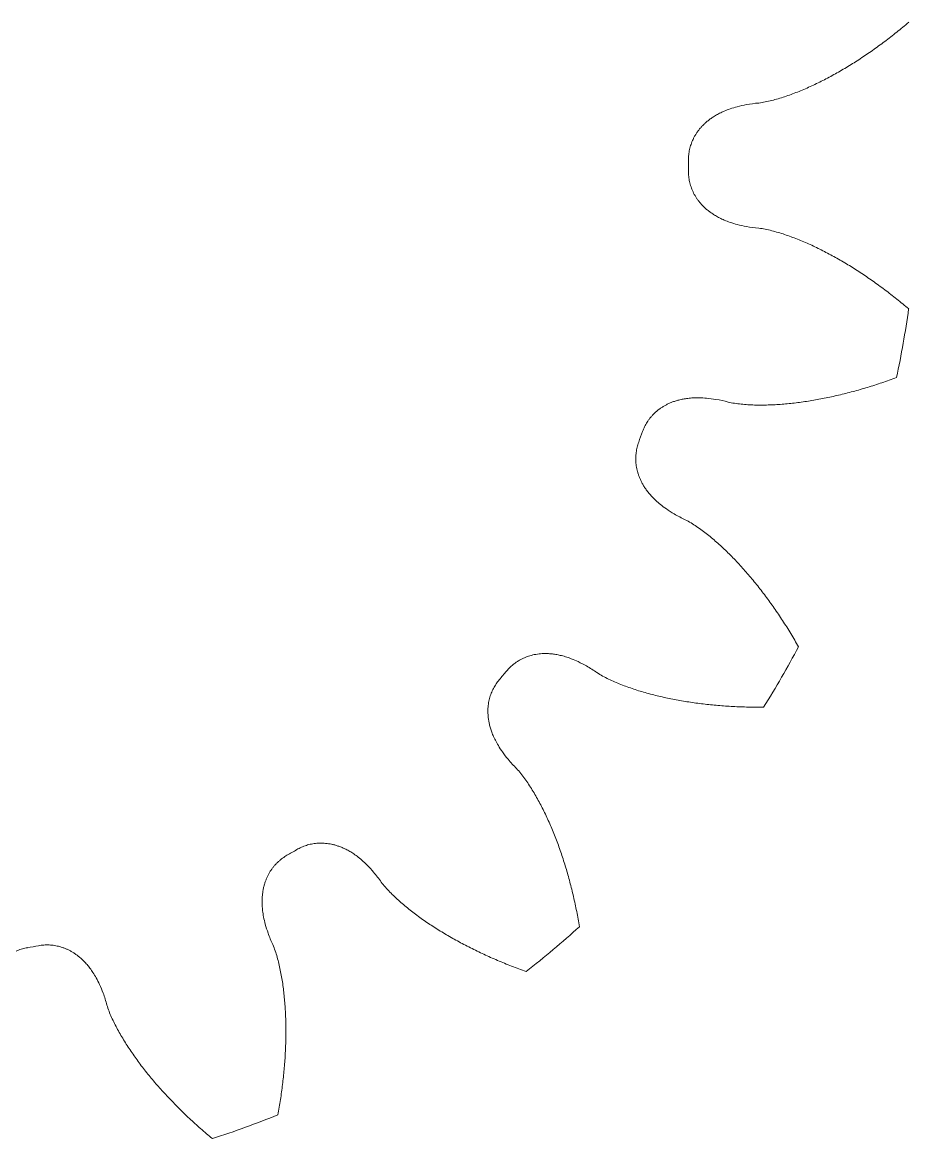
# Model space of a CAD drawing. Header units: millimetres. Extents: x -312.7 to -273.1, y 108.3 to 148.3.
# Drawn here: x -290.4 to -273.08, y 109.3 to 131.12 of the extents above; entities that cross this region are included whole.
import ezdxf

# ---------------------------------------------------------------- set-up
doc = ezdxf.new("R2010")
doc.units = ezdxf.units.MM
doc.linetypes.add('K5LT_BASIC', pattern=[0])
doc.layers.add('Системный слой', color=7, linetype='Continuous', true_color=0xffffff)

msp = doc.modelspace()

# ---------------------------------------------------------------- linework, layer by layer
at = {"layer": 'Системный слой', "color": 0, "linetype": 'K5LT_BASIC', "lineweight": 9}
for radius, start, end in [(15.5, 359.5903, 0.4097), (20, 348.0472, 351.9528), (15.5, 339.5903, 340.4097), (20, 328.0472, 331.9528), (15.5, 319.5903, 320.4097), (15.5, 299.5903, 300.4097), (20, 308.0472, 311.9528), (15.5, 279.5903, 280.4097), (20, 288.0472, 291.9528)]:
    msp.add_arc((-292.881, 128.321), radius, start, end, dxfattribs=at)
for points in [[(-276.008, 129.544), (-275.965, 129.549), (-275.922, 129.556), (-275.88, 129.564), (-275.838, 129.572), (-275.796, 129.582), (-275.754, 129.593), (-275.711, 129.604), (-275.669, 129.615), (-275.627, 129.628), (-275.585, 129.64), (-275.543, 129.654), (-275.502, 129.667), (-275.46, 129.681), (-275.418, 129.696), (-275.376, 129.711), (-275.334, 129.727), (-275.293, 129.743), (-275.251, 129.759), (-275.209, 129.776), (-275.168, 129.793), (-275.126, 129.81), (-275.085, 129.828), (-275.043, 129.846), (-275.002, 129.865), (-274.961, 129.884), (-274.919, 129.903), (-274.878, 129.923), (-274.837, 129.943), (-274.796, 129.963), (-274.755, 129.984), (-274.714, 130.005), (-274.673, 130.026), (-274.632, 130.048), (-274.591, 130.07), (-274.55, 130.092), (-274.509, 130.115), (-274.468, 130.138), (-274.428, 130.161), (-274.387, 130.185), (-274.346, 130.209), (-274.306, 130.233), (-274.265, 130.257), (-274.225, 130.282), (-274.184, 130.307), (-274.144, 130.332), (-274.104, 130.358), (-274.064, 130.384), (-274.023, 130.41), (-273.983, 130.437), (-273.943, 130.463), (-273.903, 130.49), (-273.863, 130.518), (-273.823, 130.545), (-273.784, 130.573), (-273.744, 130.601), (-273.704, 130.63), (-273.664, 130.659), (-273.625, 130.687), (-273.585, 130.717), (-273.546, 130.746), (-273.506, 130.776), (-273.467, 130.806), (-273.428, 130.836), (-273.388, 130.867), (-273.349, 130.898), (-273.31, 130.929), (-273.271, 130.96), (-273.232, 130.992), (-273.194, 131.024), (-273.155, 131.056), (-273.116, 131.088), (-273.077, 131.121)], [(-276.008, 129.544), (-276.088, 129.537), (-276.169, 129.526), (-276.248, 129.512), (-276.309, 129.501), (-276.368, 129.488), (-276.427, 129.472), (-276.474, 129.46), (-276.521, 129.446), (-276.567, 129.43), (-276.605, 129.417), (-276.643, 129.402), (-276.68, 129.386), (-276.712, 129.373), (-276.743, 129.358), (-276.774, 129.343), (-276.801, 129.329), (-276.828, 129.314), (-276.854, 129.298), (-276.878, 129.284), (-276.901, 129.27), (-276.924, 129.254), (-276.945, 129.24), (-276.965, 129.225), (-276.985, 129.209), (-277.004, 129.195), (-277.022, 129.18), (-277.04, 129.164), (-277.057, 129.15), (-277.073, 129.134), (-277.089, 129.119), (-277.104, 129.104), (-277.118, 129.088), (-277.132, 129.073), (-277.146, 129.057), (-277.159, 129.042), (-277.172, 129.026), (-277.184, 129.011), (-277.196, 128.995), (-277.207, 128.979), (-277.218, 128.963), (-277.228, 128.947), (-277.238, 128.931), (-277.248, 128.915), (-277.258, 128.899), (-277.267, 128.883), (-277.275, 128.867), (-277.284, 128.851), (-277.291, 128.834), (-277.299, 128.818), (-277.306, 128.802), (-277.313, 128.785), (-277.32, 128.769), (-277.326, 128.752), (-277.331, 128.735), (-277.337, 128.719), (-277.342, 128.702), (-277.347, 128.685), (-277.352, 128.669), (-277.356, 128.652), (-277.36, 128.635), (-277.363, 128.618), (-277.366, 128.601), (-277.369, 128.584), (-277.372, 128.568), (-277.374, 128.551), (-277.376, 128.534), (-277.378, 128.517), (-277.379, 128.5), (-277.38, 128.483), (-277.381, 128.466), (-277.381, 128.449), (-277.381, 128.432)], [(-276.008, 127.098), (-276.088, 127.105), (-276.169, 127.115), (-276.248, 127.13), (-276.309, 127.141), (-276.368, 127.154), (-276.427, 127.169), (-276.474, 127.182), (-276.521, 127.196), (-276.567, 127.212), (-276.605, 127.225), (-276.643, 127.239), (-276.68, 127.255), (-276.712, 127.269), (-276.743, 127.283), (-276.774, 127.299), (-276.801, 127.313), (-276.828, 127.328), (-276.854, 127.343), (-276.878, 127.357), (-276.901, 127.372), (-276.924, 127.388), (-276.945, 127.402), (-276.965, 127.417), (-276.985, 127.432), (-277.004, 127.447), (-277.022, 127.462), (-277.04, 127.477), (-277.057, 127.492), (-277.073, 127.507), (-277.089, 127.523), (-277.104, 127.538), (-277.118, 127.553), (-277.132, 127.569), (-277.146, 127.584), (-277.159, 127.6), (-277.172, 127.616), (-277.184, 127.631), (-277.196, 127.647), (-277.207, 127.663), (-277.218, 127.678), (-277.228, 127.694), (-277.238, 127.71), (-277.248, 127.726), (-277.258, 127.742), (-277.267, 127.759), (-277.275, 127.775), (-277.284, 127.791), (-277.291, 127.807), (-277.299, 127.824), (-277.306, 127.84), (-277.313, 127.857), (-277.32, 127.873), (-277.326, 127.89), (-277.331, 127.906), (-277.337, 127.923), (-277.342, 127.939), (-277.347, 127.956), (-277.352, 127.973), (-277.356, 127.99), (-277.36, 128.007), (-277.363, 128.023), (-277.366, 128.04), (-277.369, 128.057), (-277.372, 128.074), (-277.374, 128.091), (-277.376, 128.108), (-277.378, 128.125), (-277.379, 128.142), (-277.38, 128.159), (-277.381, 128.176), (-277.381, 128.193), (-277.381, 128.21)], [(-276.008, 127.098), (-275.965, 127.092), (-275.922, 127.086), (-275.88, 127.078), (-275.838, 127.069), (-275.796, 127.059), (-275.754, 127.049), (-275.711, 127.038), (-275.669, 127.026), (-275.627, 127.014), (-275.585, 127.001), (-275.543, 126.988), (-275.502, 126.974), (-275.46, 126.96), (-275.418, 126.946), (-275.376, 126.93), (-275.334, 126.915), (-275.293, 126.899), (-275.251, 126.883), (-275.209, 126.866), (-275.168, 126.849), (-275.126, 126.831), (-275.085, 126.814), (-275.043, 126.795), (-275.002, 126.777), (-274.961, 126.758), (-274.919, 126.738), (-274.878, 126.719), (-274.837, 126.699), (-274.796, 126.678), (-274.755, 126.657), (-274.714, 126.637), (-274.673, 126.615), (-274.632, 126.593), (-274.591, 126.572), (-274.55, 126.549), (-274.509, 126.526), (-274.468, 126.504), (-274.428, 126.48), (-274.387, 126.457), (-274.346, 126.433), (-274.306, 126.409), (-274.265, 126.384), (-274.225, 126.36), (-274.184, 126.335), (-274.144, 126.309), (-274.104, 126.284), (-274.064, 126.258), (-274.023, 126.231), (-273.983, 126.205), (-273.943, 126.178), (-273.903, 126.151), (-273.863, 126.124), (-273.823, 126.096), (-273.784, 126.068), (-273.744, 126.04), (-273.704, 126.012), (-273.664, 125.983), (-273.625, 125.954), (-273.585, 125.925), (-273.546, 125.895), (-273.506, 125.866), (-273.467, 125.836), (-273.428, 125.805), (-273.388, 125.775), (-273.349, 125.744), (-273.31, 125.713), (-273.271, 125.682), (-273.232, 125.65), (-273.194, 125.618), (-273.155, 125.586), (-273.116, 125.554), (-273.077, 125.521)], [(-276.607, 123.699), (-276.565, 123.69), (-276.523, 123.681), (-276.48, 123.675), (-276.437, 123.668), (-276.394, 123.663), (-276.351, 123.659), (-276.308, 123.654), (-276.264, 123.651), (-276.221, 123.648), (-276.177, 123.645), (-276.133, 123.643), (-276.089, 123.642), (-276.045, 123.641), (-276.001, 123.64), (-275.956, 123.641), (-275.912, 123.641), (-275.867, 123.641), (-275.822, 123.643), (-275.777, 123.644), (-275.733, 123.646), (-275.688, 123.648), (-275.643, 123.651), (-275.597, 123.654), (-275.552, 123.657), (-275.507, 123.661), (-275.461, 123.665), (-275.416, 123.669), (-275.37, 123.674), (-275.325, 123.679), (-275.279, 123.685), (-275.233, 123.69), (-275.187, 123.696), (-275.142, 123.703), (-275.096, 123.709), (-275.049, 123.716), (-275.004, 123.724), (-274.957, 123.731), (-274.911, 123.739), (-274.865, 123.747), (-274.818, 123.756), (-274.772, 123.765), (-274.726, 123.774), (-274.679, 123.783), (-274.633, 123.793), (-274.586, 123.803), (-274.539, 123.813), (-274.493, 123.824), (-274.446, 123.835), (-274.399, 123.846), (-274.352, 123.857), (-274.306, 123.869), (-274.259, 123.881), (-274.212, 123.893), (-274.165, 123.906), (-274.118, 123.919), (-274.071, 123.932), (-274.024, 123.945), (-273.977, 123.959), (-273.929, 123.973), (-273.882, 123.987), (-273.835, 124.001), (-273.788, 124.016), (-273.741, 124.031), (-273.693, 124.047), (-273.646, 124.062), (-273.599, 124.078), (-273.551, 124.094), (-273.504, 124.11), (-273.457, 124.127), (-273.409, 124.144), (-273.361, 124.161), (-273.314, 124.179)], [(-276.607, 123.699), (-276.685, 123.72), (-276.764, 123.738), (-276.844, 123.751), (-276.904, 123.762), (-276.965, 123.77), (-277.026, 123.775), (-277.074, 123.78), (-277.123, 123.783), (-277.171, 123.783), (-277.212, 123.784), (-277.252, 123.783), (-277.292, 123.781), (-277.327, 123.779), (-277.362, 123.776), (-277.396, 123.772), (-277.426, 123.768), (-277.456, 123.764), (-277.486, 123.758), (-277.513, 123.753), (-277.54, 123.747), (-277.567, 123.74), (-277.592, 123.734), (-277.616, 123.727), (-277.64, 123.719), (-277.663, 123.712), (-277.685, 123.704), (-277.707, 123.696), (-277.727, 123.687), (-277.748, 123.679), (-277.768, 123.669), (-277.787, 123.661), (-277.806, 123.651), (-277.825, 123.641), (-277.843, 123.631), (-277.86, 123.621), (-277.878, 123.611), (-277.895, 123.6), (-277.911, 123.59), (-277.927, 123.579), (-277.943, 123.568), (-277.958, 123.556), (-277.973, 123.545), (-277.988, 123.533), (-278.002, 123.521), (-278.016, 123.509), (-278.03, 123.497), (-278.043, 123.484), (-278.056, 123.471), (-278.069, 123.459), (-278.081, 123.446), (-278.093, 123.433), (-278.105, 123.42), (-278.116, 123.406), (-278.127, 123.392), (-278.138, 123.379), (-278.149, 123.365), (-278.159, 123.351), (-278.169, 123.337), (-278.179, 123.322), (-278.188, 123.308), (-278.197, 123.293), (-278.206, 123.278), (-278.214, 123.263), (-278.223, 123.248), (-278.231, 123.233), (-278.238, 123.218), (-278.246, 123.203), (-278.253, 123.187), (-278.259, 123.171), (-278.266, 123.156), (-278.272, 123.14), (-278.278, 123.124)], [(-277.443, 121.401), (-277.517, 121.435), (-277.589, 121.472), (-277.659, 121.513), (-277.711, 121.544), (-277.763, 121.577), (-277.813, 121.612), (-277.853, 121.639), (-277.892, 121.668), (-277.93, 121.699), (-277.961, 121.725), (-277.992, 121.751), (-278.021, 121.779), (-278.047, 121.802), (-278.071, 121.827), (-278.095, 121.852), (-278.116, 121.874), (-278.136, 121.897), (-278.155, 121.921), (-278.173, 121.942), (-278.189, 121.964), (-278.205, 121.986), (-278.22, 122.007), (-278.234, 122.028), (-278.248, 122.049), (-278.26, 122.069), (-278.272, 122.09), (-278.284, 122.111), (-278.294, 122.13), (-278.304, 122.15), (-278.314, 122.17), (-278.323, 122.189), (-278.331, 122.209), (-278.339, 122.228), (-278.347, 122.247), (-278.354, 122.266), (-278.36, 122.285), (-278.366, 122.304), (-278.372, 122.323), (-278.377, 122.342), (-278.382, 122.36), (-278.387, 122.379), (-278.391, 122.397), (-278.394, 122.416), (-278.398, 122.434), (-278.4, 122.452), (-278.403, 122.47), (-278.405, 122.488), (-278.407, 122.507), (-278.409, 122.524), (-278.41, 122.542), (-278.411, 122.56), (-278.411, 122.578), (-278.411, 122.596), (-278.411, 122.613), (-278.411, 122.631), (-278.41, 122.648), (-278.408, 122.665), (-278.407, 122.683), (-278.405, 122.7), (-278.403, 122.717), (-278.401, 122.734), (-278.398, 122.751), (-278.395, 122.768), (-278.392, 122.785), (-278.388, 122.801), (-278.384, 122.818), (-278.38, 122.835), (-278.375, 122.851), (-278.37, 122.867), (-278.365, 122.883), (-278.359, 122.9), (-278.354, 122.916)], [(-277.443, 121.401), (-277.405, 121.381), (-277.368, 121.36), (-277.331, 121.338), (-277.294, 121.316), (-277.257, 121.292), (-277.222, 121.268), (-277.185, 121.243), (-277.15, 121.218), (-277.115, 121.192), (-277.079, 121.166), (-277.045, 121.139), (-277.01, 121.112), (-276.975, 121.084), (-276.941, 121.056), (-276.907, 121.027), (-276.873, 120.999), (-276.84, 120.969), (-276.806, 120.94), (-276.773, 120.91), (-276.739, 120.88), (-276.707, 120.849), (-276.674, 120.818), (-276.641, 120.787), (-276.609, 120.755), (-276.576, 120.723), (-276.544, 120.691), (-276.512, 120.658), (-276.48, 120.625), (-276.448, 120.592), (-276.417, 120.558), (-276.385, 120.525), (-276.354, 120.491), (-276.323, 120.456), (-276.292, 120.422), (-276.261, 120.387), (-276.231, 120.351), (-276.2, 120.316), (-276.17, 120.28), (-276.14, 120.244), (-276.11, 120.208), (-276.08, 120.171), (-276.05, 120.134), (-276.021, 120.097), (-275.991, 120.06), (-275.962, 120.022), (-275.933, 119.984), (-275.904, 119.946), (-275.875, 119.908), (-275.846, 119.869), (-275.818, 119.831), (-275.79, 119.791), (-275.761, 119.752), (-275.733, 119.712), (-275.706, 119.673), (-275.678, 119.633), (-275.65, 119.592), (-275.623, 119.552), (-275.595, 119.511), (-275.568, 119.47), (-275.541, 119.429), (-275.514, 119.387), (-275.488, 119.346), (-275.461, 119.304), (-275.435, 119.262), (-275.409, 119.219), (-275.383, 119.177), (-275.356, 119.134), (-275.331, 119.091), (-275.305, 119.048), (-275.28, 119.004), (-275.254, 118.961), (-275.229, 118.917)], [(-279.169, 118.412), (-279.235, 118.459), (-279.304, 118.502), (-279.374, 118.542), (-279.427, 118.572), (-279.481, 118.601), (-279.537, 118.627), (-279.581, 118.648), (-279.625, 118.667), (-279.671, 118.684), (-279.708, 118.699), (-279.747, 118.712), (-279.785, 118.724), (-279.818, 118.734), (-279.852, 118.743), (-279.885, 118.75), (-279.915, 118.757), (-279.945, 118.763), (-279.975, 118.768), (-280.003, 118.773), (-280.03, 118.776), (-280.057, 118.779), (-280.082, 118.782), (-280.108, 118.783), (-280.133, 118.784), (-280.157, 118.785), (-280.18, 118.785), (-280.204, 118.785), (-280.226, 118.784), (-280.248, 118.783), (-280.27, 118.781), (-280.291, 118.779), (-280.313, 118.777), (-280.333, 118.774), (-280.354, 118.771), (-280.374, 118.768), (-280.394, 118.764), (-280.413, 118.76), (-280.432, 118.755), (-280.451, 118.75), (-280.469, 118.745), (-280.488, 118.74), (-280.506, 118.734), (-280.523, 118.728), (-280.541, 118.722), (-280.558, 118.715), (-280.575, 118.708), (-280.592, 118.701), (-280.608, 118.694), (-280.625, 118.686), (-280.641, 118.678), (-280.657, 118.67), (-280.672, 118.662), (-280.688, 118.653), (-280.703, 118.644), (-280.718, 118.635), (-280.732, 118.625), (-280.747, 118.615), (-280.761, 118.606), (-280.775, 118.595), (-280.789, 118.585), (-280.802, 118.574), (-280.816, 118.563), (-280.829, 118.552), (-280.842, 118.541), (-280.854, 118.53), (-280.867, 118.518), (-280.879, 118.506), (-280.891, 118.494), (-280.902, 118.481), (-280.914, 118.469), (-280.925, 118.456), (-280.936, 118.443)], [(-280.741, 116.538), (-280.799, 116.595), (-280.853, 116.655), (-280.905, 116.718), (-280.944, 116.765), (-280.982, 116.813), (-281.017, 116.863), (-281.045, 116.903), (-281.072, 116.943), (-281.096, 116.985), (-281.117, 117.02), (-281.137, 117.055), (-281.155, 117.091), (-281.171, 117.122), (-281.185, 117.153), (-281.199, 117.185), (-281.211, 117.213), (-281.222, 117.242), (-281.232, 117.27), (-281.241, 117.297), (-281.25, 117.323), (-281.257, 117.349), (-281.264, 117.374), (-281.27, 117.398), (-281.275, 117.423), (-281.28, 117.446), (-281.284, 117.469), (-281.288, 117.493), (-281.291, 117.515), (-281.294, 117.537), (-281.296, 117.559), (-281.298, 117.58), (-281.299, 117.601), (-281.3, 117.622), (-281.301, 117.642), (-281.301, 117.663), (-281.3, 117.683), (-281.3, 117.703), (-281.298, 117.722), (-281.297, 117.742), (-281.295, 117.761), (-281.293, 117.78), (-281.29, 117.799), (-281.288, 117.817), (-281.285, 117.835), (-281.281, 117.854), (-281.277, 117.872), (-281.273, 117.889), (-281.269, 117.907), (-281.264, 117.924), (-281.259, 117.942), (-281.253, 117.959), (-281.248, 117.975), (-281.242, 117.992), (-281.236, 118.008), (-281.229, 118.025), (-281.223, 118.041), (-281.215, 118.057), (-281.208, 118.073), (-281.201, 118.088), (-281.193, 118.103), (-281.185, 118.119), (-281.176, 118.134), (-281.168, 118.148), (-281.159, 118.163), (-281.15, 118.178), (-281.14, 118.192), (-281.131, 118.206), (-281.121, 118.22), (-281.11, 118.233), (-281.1, 118.247), (-281.089, 118.26), (-281.078, 118.273)], [(-279.169, 118.412), (-279.133, 118.389), (-279.096, 118.367), (-279.058, 118.346), (-279.02, 118.325), (-278.982, 118.305), (-278.943, 118.286), (-278.903, 118.267), (-278.864, 118.249), (-278.824, 118.232), (-278.783, 118.214), (-278.743, 118.198), (-278.702, 118.181), (-278.661, 118.165), (-278.619, 118.149), (-278.578, 118.134), (-278.536, 118.119), (-278.494, 118.105), (-278.451, 118.091), (-278.409, 118.076), (-278.366, 118.063), (-278.323, 118.05), (-278.279, 118.037), (-278.236, 118.024), (-278.192, 118.012), (-278.148, 118), (-278.104, 117.988), (-278.06, 117.977), (-278.016, 117.965), (-277.971, 117.955), (-277.926, 117.944), (-277.881, 117.934), (-277.836, 117.924), (-277.791, 117.914), (-277.745, 117.904), (-277.7, 117.895), (-277.654, 117.887), (-277.608, 117.878), (-277.562, 117.869), (-277.516, 117.861), (-277.469, 117.853), (-277.422, 117.846), (-277.376, 117.839), (-277.329, 117.832), (-277.282, 117.825), (-277.235, 117.818), (-277.187, 117.812), (-277.14, 117.806), (-277.092, 117.8), (-277.044, 117.795), (-276.996, 117.789), (-276.948, 117.785), (-276.9, 117.78), (-276.852, 117.775), (-276.804, 117.771), (-276.755, 117.767), (-276.706, 117.763), (-276.657, 117.76), (-276.608, 117.756), (-276.559, 117.753), (-276.51, 117.751), (-276.461, 117.748), (-276.411, 117.746), (-276.362, 117.744), (-276.312, 117.742), (-276.262, 117.74), (-276.213, 117.739), (-276.162, 117.738), (-276.112, 117.737), (-276.062, 117.737), (-276.012, 117.736), (-275.961, 117.736), (-275.911, 117.736)], [(-280.741, 116.538), (-280.712, 116.507), (-280.684, 116.474), (-280.657, 116.441), (-280.629, 116.407), (-280.604, 116.372), (-280.578, 116.337), (-280.553, 116.302), (-280.528, 116.266), (-280.504, 116.23), (-280.48, 116.193), (-280.456, 116.156), (-280.433, 116.118), (-280.41, 116.081), (-280.387, 116.042), (-280.365, 116.004), (-280.343, 115.965), (-280.321, 115.926), (-280.3, 115.887), (-280.279, 115.848), (-280.258, 115.808), (-280.238, 115.768), (-280.217, 115.727), (-280.197, 115.687), (-280.178, 115.646), (-280.158, 115.605), (-280.139, 115.563), (-280.12, 115.522), (-280.101, 115.48), (-280.083, 115.438), (-280.065, 115.396), (-280.047, 115.353), (-280.029, 115.31), (-280.012, 115.268), (-279.994, 115.224), (-279.977, 115.181), (-279.961, 115.137), (-279.944, 115.094), (-279.928, 115.05), (-279.912, 115.006), (-279.896, 114.961), (-279.88, 114.917), (-279.865, 114.872), (-279.85, 114.827), (-279.835, 114.782), (-279.821, 114.736), (-279.806, 114.691), (-279.792, 114.645), (-279.778, 114.599), (-279.764, 114.553), (-279.751, 114.507), (-279.738, 114.46), (-279.725, 114.414), (-279.712, 114.367), (-279.699, 114.32), (-279.687, 114.273), (-279.675, 114.226), (-279.663, 114.178), (-279.651, 114.13), (-279.639, 114.083), (-279.628, 114.035), (-279.617, 113.987), (-279.606, 113.938), (-279.596, 113.89), (-279.585, 113.841), (-279.575, 113.792), (-279.565, 113.744), (-279.555, 113.694), (-279.546, 113.645), (-279.537, 113.596), (-279.528, 113.546), (-279.519, 113.497), (-279.51, 113.447)], [(-283.385, 114.32), (-283.431, 114.387), (-283.481, 114.451), (-283.533, 114.512), (-283.573, 114.559), (-283.614, 114.605), (-283.657, 114.648), (-283.691, 114.682), (-283.727, 114.716), (-283.763, 114.747), (-283.794, 114.774), (-283.825, 114.799), (-283.857, 114.823), (-283.885, 114.844), (-283.913, 114.864), (-283.942, 114.883), (-283.968, 114.9), (-283.994, 114.916), (-284.021, 114.93), (-284.045, 114.944), (-284.069, 114.957), (-284.094, 114.969), (-284.117, 114.98), (-284.14, 114.99), (-284.164, 114.999), (-284.185, 115.008), (-284.207, 115.017), (-284.23, 115.024), (-284.251, 115.031), (-284.272, 115.038), (-284.294, 115.044), (-284.314, 115.049), (-284.335, 115.054), (-284.355, 115.058), (-284.375, 115.063), (-284.395, 115.066), (-284.415, 115.069), (-284.435, 115.072), (-284.454, 115.074), (-284.474, 115.076), (-284.493, 115.078), (-284.512, 115.079), (-284.531, 115.08), (-284.549, 115.08), (-284.568, 115.08), (-284.587, 115.08), (-284.605, 115.079), (-284.623, 115.078), (-284.641, 115.077), (-284.659, 115.075), (-284.677, 115.073), (-284.695, 115.071), (-284.712, 115.069), (-284.73, 115.066), (-284.747, 115.062), (-284.764, 115.059), (-284.781, 115.055), (-284.798, 115.051), (-284.815, 115.046), (-284.831, 115.042), (-284.848, 115.036), (-284.864, 115.031), (-284.881, 115.025), (-284.897, 115.019), (-284.913, 115.013), (-284.928, 115.007), (-284.944, 115), (-284.96, 114.993), (-284.975, 114.986), (-284.99, 114.978), (-285.005, 114.97), (-285.02, 114.962), (-285.035, 114.953)], [(-285.503, 113.097), (-285.538, 113.17), (-285.569, 113.245), (-285.596, 113.322), (-285.616, 113.379), (-285.635, 113.437), (-285.651, 113.496), (-285.664, 113.543), (-285.675, 113.591), (-285.684, 113.638), (-285.692, 113.678), (-285.698, 113.718), (-285.703, 113.758), (-285.707, 113.792), (-285.71, 113.827), (-285.712, 113.861), (-285.714, 113.892), (-285.714, 113.922), (-285.714, 113.953), (-285.714, 113.98), (-285.713, 114.008), (-285.71, 114.036), (-285.708, 114.061), (-285.706, 114.086), (-285.702, 114.111), (-285.699, 114.134), (-285.695, 114.158), (-285.691, 114.181), (-285.686, 114.203), (-285.681, 114.224), (-285.675, 114.246), (-285.67, 114.266), (-285.664, 114.287), (-285.657, 114.307), (-285.651, 114.326), (-285.644, 114.345), (-285.637, 114.364), (-285.63, 114.382), (-285.622, 114.4), (-285.614, 114.418), (-285.606, 114.435), (-285.597, 114.452), (-285.588, 114.469), (-285.579, 114.486), (-285.57, 114.502), (-285.56, 114.518), (-285.551, 114.533), (-285.541, 114.549), (-285.531, 114.563), (-285.52, 114.578), (-285.51, 114.593), (-285.499, 114.607), (-285.488, 114.621), (-285.477, 114.634), (-285.465, 114.648), (-285.454, 114.661), (-285.442, 114.674), (-285.429, 114.686), (-285.417, 114.698), (-285.405, 114.711), (-285.392, 114.722), (-285.379, 114.734), (-285.366, 114.745), (-285.353, 114.756), (-285.34, 114.767), (-285.326, 114.777), (-285.312, 114.787), (-285.299, 114.797), (-285.285, 114.807), (-285.27, 114.816), (-285.256, 114.825), (-285.241, 114.834), (-285.227, 114.842)], [(-283.385, 114.32), (-283.359, 114.286), (-283.332, 114.252), (-283.304, 114.22), (-283.275, 114.187), (-283.245, 114.156), (-283.215, 114.125), (-283.185, 114.093), (-283.154, 114.063), (-283.122, 114.033), (-283.09, 114.002), (-283.058, 113.973), (-283.025, 113.943), (-282.992, 113.914), (-282.958, 113.885), (-282.924, 113.857), (-282.89, 113.828), (-282.855, 113.8), (-282.82, 113.772), (-282.785, 113.745), (-282.749, 113.717), (-282.714, 113.69), (-282.677, 113.663), (-282.641, 113.636), (-282.604, 113.61), (-282.567, 113.583), (-282.529, 113.557), (-282.492, 113.532), (-282.454, 113.506), (-282.416, 113.48), (-282.377, 113.455), (-282.338, 113.43), (-282.299, 113.405), (-282.26, 113.381), (-282.221, 113.356), (-282.181, 113.332), (-282.141, 113.308), (-282.101, 113.284), (-282.06, 113.26), (-282.019, 113.237), (-281.979, 113.214), (-281.937, 113.191), (-281.896, 113.168), (-281.854, 113.145), (-281.812, 113.123), (-281.77, 113.101), (-281.728, 113.078), (-281.685, 113.056), (-281.643, 113.035), (-281.6, 113.013), (-281.556, 112.992), (-281.513, 112.971), (-281.469, 112.95), (-281.425, 112.929), (-281.381, 112.909), (-281.337, 112.888), (-281.293, 112.868), (-281.248, 112.848), (-281.203, 112.828), (-281.158, 112.808), (-281.113, 112.789), (-281.067, 112.77), (-281.022, 112.751), (-280.976, 112.732), (-280.93, 112.713), (-280.883, 112.695), (-280.837, 112.677), (-280.79, 112.658), (-280.743, 112.64), (-280.696, 112.623), (-280.649, 112.605), (-280.602, 112.588), (-280.554, 112.571)], [(-291.155, 111.492), (-291.162, 111.573), (-291.166, 111.654), (-291.165, 111.735), (-291.165, 111.796), (-291.163, 111.857), (-291.157, 111.918), (-291.153, 111.966), (-291.148, 112.015), (-291.14, 112.063), (-291.133, 112.102), (-291.126, 112.142), (-291.117, 112.181), (-291.109, 112.215), (-291.1, 112.248), (-291.09, 112.282), (-291.081, 112.311), (-291.071, 112.34), (-291.06, 112.368), (-291.051, 112.394), (-291.04, 112.42), (-291.029, 112.445), (-291.018, 112.468), (-291.007, 112.491), (-290.995, 112.513), (-290.984, 112.534), (-290.973, 112.554), (-290.96, 112.574), (-290.949, 112.593), (-290.937, 112.612), (-290.924, 112.63), (-290.912, 112.648), (-290.899, 112.665), (-290.886, 112.681), (-290.874, 112.697), (-290.861, 112.713), (-290.847, 112.728), (-290.834, 112.743), (-290.821, 112.757), (-290.807, 112.771), (-290.793, 112.785), (-290.78, 112.798), (-290.765, 112.81), (-290.752, 112.823), (-290.737, 112.835), (-290.723, 112.846), (-290.709, 112.858), (-290.694, 112.869), (-290.679, 112.879), (-290.664, 112.89), (-290.65, 112.9), (-290.634, 112.909), (-290.619, 112.919), (-290.604, 112.927), (-290.589, 112.936), (-290.573, 112.944), (-290.558, 112.952), (-290.542, 112.96), (-290.527, 112.967), (-290.511, 112.974), (-290.495, 112.981), (-290.479, 112.988), (-290.463, 112.994), (-290.447, 112.999), (-290.43, 113.005), (-290.414, 113.01), (-290.398, 113.015), (-290.381, 113.02), (-290.365, 113.024), (-290.348, 113.028), (-290.332, 113.031), (-290.315, 113.035), (-290.298, 113.037)], [(-288.746, 111.917), (-288.767, 111.995), (-288.791, 112.072), (-288.82, 112.148), (-288.841, 112.205), (-288.864, 112.262), (-288.89, 112.318), (-288.91, 112.362), (-288.932, 112.405), (-288.955, 112.448), (-288.975, 112.483), (-288.996, 112.518), (-289.018, 112.551), (-289.037, 112.58), (-289.057, 112.609), (-289.077, 112.636), (-289.096, 112.661), (-289.115, 112.685), (-289.135, 112.708), (-289.153, 112.729), (-289.171, 112.749), (-289.191, 112.769), (-289.208, 112.787), (-289.227, 112.804), (-289.245, 112.821), (-289.263, 112.837), (-289.281, 112.853), (-289.299, 112.867), (-289.317, 112.881), (-289.334, 112.895), (-289.353, 112.907), (-289.37, 112.92), (-289.388, 112.931), (-289.406, 112.942), (-289.423, 112.953), (-289.44, 112.963), (-289.458, 112.973), (-289.475, 112.982), (-289.493, 112.991), (-289.511, 113), (-289.528, 113.008), (-289.545, 113.015), (-289.563, 113.022), (-289.58, 113.029), (-289.598, 113.036), (-289.616, 113.042), (-289.633, 113.047), (-289.65, 113.053), (-289.668, 113.058), (-289.685, 113.062), (-289.703, 113.067), (-289.72, 113.07), (-289.737, 113.074), (-289.755, 113.077), (-289.772, 113.08), (-289.789, 113.083), (-289.807, 113.085), (-289.824, 113.087), (-289.841, 113.088), (-289.859, 113.089), (-289.876, 113.09), (-289.893, 113.091), (-289.91, 113.091), (-289.927, 113.091), (-289.945, 113.091), (-289.962, 113.09), (-289.979, 113.089), (-289.996, 113.088), (-290.013, 113.086), (-290.029, 113.084), (-290.046, 113.082), (-290.063, 113.079), (-290.08, 113.076)], [(-285.503, 113.097), (-285.487, 113.057), (-285.471, 113.017), (-285.457, 112.976), (-285.443, 112.936), (-285.431, 112.894), (-285.419, 112.852), (-285.407, 112.81), (-285.396, 112.768), (-285.386, 112.726), (-285.375, 112.683), (-285.366, 112.64), (-285.357, 112.597), (-285.348, 112.554), (-285.34, 112.51), (-285.332, 112.466), (-285.325, 112.422), (-285.318, 112.378), (-285.311, 112.334), (-285.305, 112.29), (-285.299, 112.245), (-285.293, 112.201), (-285.288, 112.156), (-285.283, 112.111), (-285.279, 112.066), (-285.274, 112.02), (-285.27, 111.975), (-285.267, 111.929), (-285.264, 111.884), (-285.261, 111.838), (-285.258, 111.792), (-285.256, 111.746), (-285.254, 111.7), (-285.252, 111.653), (-285.251, 111.607), (-285.25, 111.56), (-285.249, 111.514), (-285.248, 111.467), (-285.248, 111.42), (-285.248, 111.373), (-285.248, 111.326), (-285.249, 111.279), (-285.25, 111.231), (-285.251, 111.184), (-285.253, 111.136), (-285.255, 111.089), (-285.256, 111.041), (-285.259, 110.993), (-285.261, 110.945), (-285.264, 110.897), (-285.267, 110.849), (-285.271, 110.801), (-285.274, 110.753), (-285.278, 110.704), (-285.283, 110.656), (-285.287, 110.608), (-285.292, 110.559), (-285.297, 110.51), (-285.302, 110.461), (-285.308, 110.413), (-285.314, 110.364), (-285.32, 110.315), (-285.326, 110.266), (-285.333, 110.217), (-285.339, 110.167), (-285.346, 110.118), (-285.354, 110.069), (-285.362, 110.019), (-285.369, 109.97), (-285.378, 109.92), (-285.386, 109.87), (-285.395, 109.821), (-285.404, 109.771)], [(-288.746, 111.917), (-288.733, 111.875), (-288.719, 111.835), (-288.704, 111.795), (-288.689, 111.754), (-288.671, 111.714), (-288.654, 111.675), (-288.636, 111.635), (-288.617, 111.596), (-288.597, 111.557), (-288.578, 111.517), (-288.557, 111.478), (-288.537, 111.44), (-288.516, 111.401), (-288.494, 111.362), (-288.472, 111.324), (-288.449, 111.285), (-288.426, 111.247), (-288.403, 111.209), (-288.379, 111.171), (-288.355, 111.133), (-288.331, 111.095), (-288.306, 111.057), (-288.281, 111.02), (-288.255, 110.982), (-288.229, 110.945), (-288.203, 110.907), (-288.177, 110.87), (-288.15, 110.833), (-288.123, 110.796), (-288.095, 110.759), (-288.067, 110.722), (-288.039, 110.686), (-288.011, 110.649), (-287.982, 110.613), (-287.953, 110.576), (-287.923, 110.54), (-287.894, 110.504), (-287.864, 110.468), (-287.833, 110.432), (-287.803, 110.396), (-287.772, 110.36), (-287.741, 110.325), (-287.71, 110.289), (-287.678, 110.254), (-287.646, 110.218), (-287.614, 110.183), (-287.581, 110.148), (-287.548, 110.113), (-287.515, 110.078), (-287.482, 110.043), (-287.448, 110.009), (-287.415, 109.974), (-287.381, 109.939), (-287.346, 109.905), (-287.312, 109.871), (-287.277, 109.837), (-287.241, 109.803), (-287.206, 109.768), (-287.17, 109.735), (-287.135, 109.701), (-287.098, 109.667), (-287.062, 109.634), (-287.025, 109.6), (-286.988, 109.567), (-286.951, 109.534), (-286.914, 109.501), (-286.876, 109.468), (-286.838, 109.435), (-286.8, 109.402), (-286.762, 109.37), (-286.723, 109.337), (-286.685, 109.305)]]:
    msp.add_open_spline(points, degree=3, knots=[0, 0, 0, 0, 1, 1, 1, 2, 2, 2, 3, 3, 3, 4, 4, 4, 5, 5, 5, 6, 6, 6, 7, 7, 7, 8, 8, 8, 9, 9, 9, 10, 10, 10, 11, 11, 11, 12, 12, 12, 13, 13, 13, 14, 14, 14, 15, 15, 15, 16, 16, 16, 17, 17, 17, 18, 18, 18, 19, 19, 19, 20, 20, 20, 21, 21, 21, 22, 22, 22, 23, 23, 23, 24, 24, 24, 24], dxfattribs=at)

doc.saveas('drawing.dxf')
